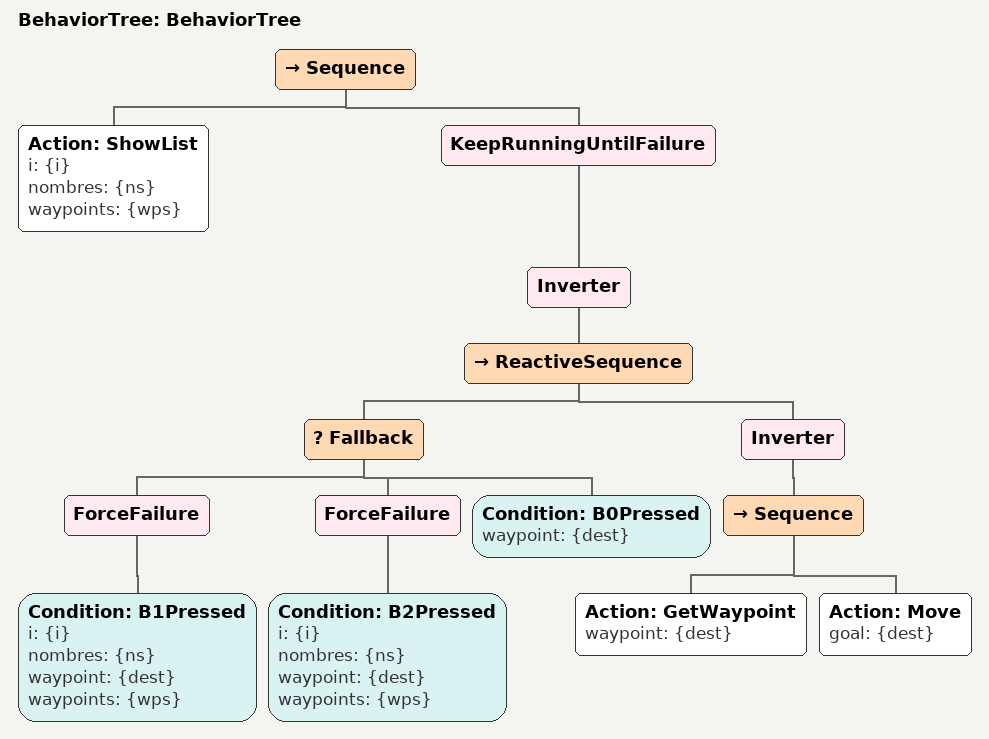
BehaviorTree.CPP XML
<?xml version="1.0"?>
<root main_tree_to_execute="BehaviorTree">
    <BehaviorTree ID="BehaviorTree">
        <Sequence>
            <Action ID="ShowList" i="{i}" nombres="{ns}" waypoints="{wps}"/>
            <KeepRunningUntilFailure>
                <Inverter>
                    <ReactiveSequence>
                        <Fallback>
                            <ForceFailure>
                                <Condition ID="B1Pressed" i="{i}" nombres="{ns}" waypoint="{dest}" waypoints="{wps}"/>
                            </ForceFailure>
                            <ForceFailure>
                                <Condition ID="B2Pressed" i="{i}" nombres="{ns}" waypoint="{dest}" waypoints="{wps}"/>
                            </ForceFailure>
                            <Condition ID="B0Pressed" waypoint="{dest}"/>
                        </Fallback>
                        <Inverter>
                            <Sequence>
                                <Action ID="GetWaypoint" waypoint="{dest}"/>
                                <Action ID="Move" goal="{dest}"/>
                            </Sequence>
                        </Inverter>
                    </ReactiveSequence>
                </Inverter>
            </KeepRunningUntilFailure>
        </Sequence>
    </BehaviorTree>
</root>
